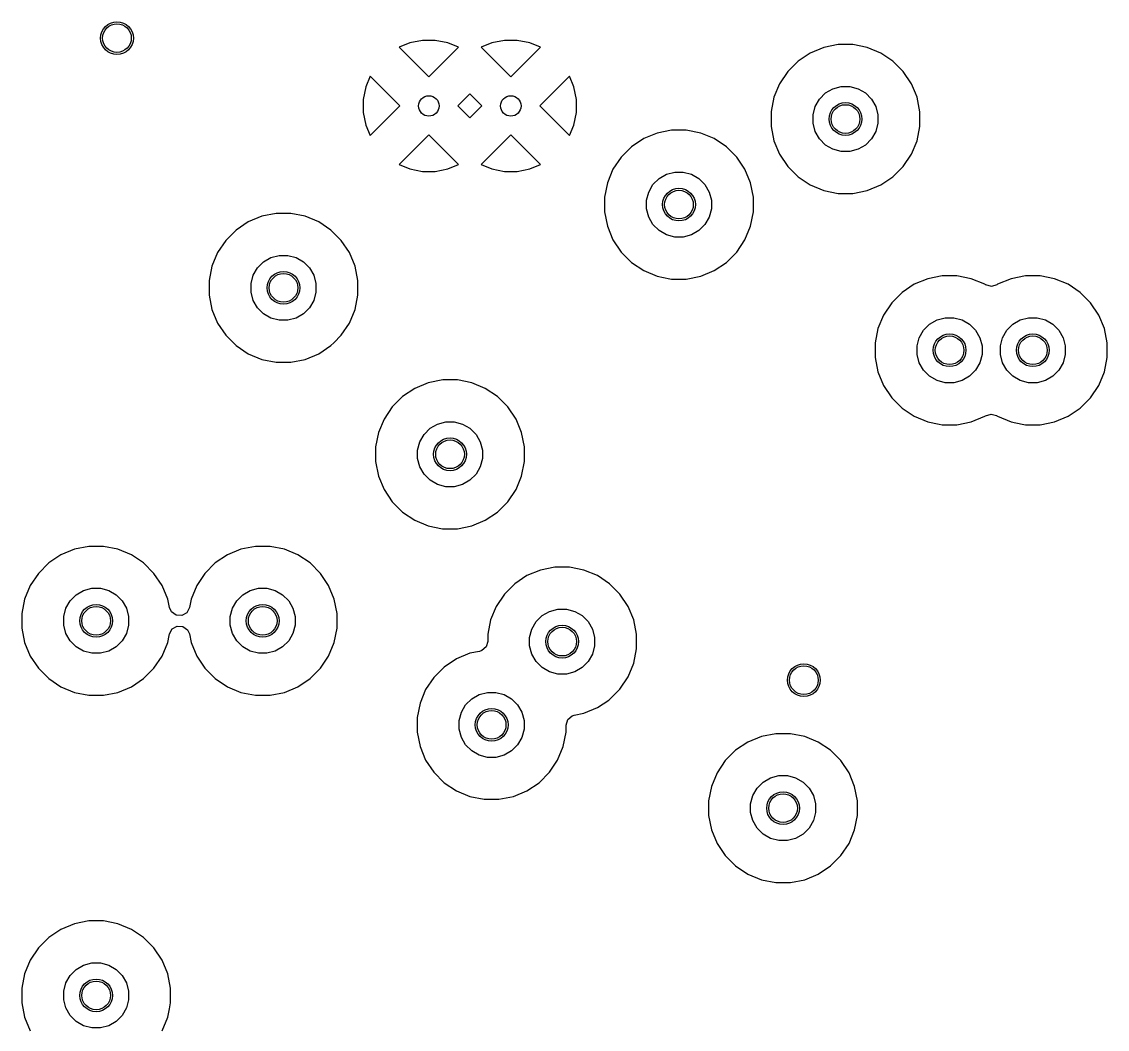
# Model space of a CAD drawing. Extents: x -2.18 to 1.8, y 0.44 to 2.81.
# Drawn here: x -0.626 to -0.104, y 1.919 to 2.403 of the extents above; entities that cross this region are included whole.
import ezdxf

# ---------------------------------------------------------------- set-up
doc = ezdxf.new("R2010")
doc.units = 0
doc.header["$MEASUREMENT"] = 0
doc.layers.add('BLACK', color=7, linetype='CONTINUOUS')

msp = doc.modelspace()

# ---------------------------------------------------------------- linework, layer by layer
at = {"layer": 'BLACK', "linetype": 'CONTINUOUS'}
for p, q in [((-0.43326, 2.3939), (-0.43934, 2.39269)), ((-0.42706, 2.3939), (-0.43326, 2.3939)), ((-0.42097, 2.39269), (-0.42706, 2.3939)), ((-0.39389, 2.3939), (-0.39997, 2.39269)), ((-0.38769, 2.3939), (-0.39389, 2.3939)), ((-0.3816, 2.39269), (-0.38769, 2.3939)), ((-0.43934, 2.39269), (-0.44442, 2.39058)), ((-0.44442, 2.39058), (-0.43016, 2.37632)), ((-0.43934, 2.39269), (-0.43934, 2.39269)), ((-0.43016, 2.37632), (-0.41589, 2.39058)), ((-0.41589, 2.39058), (-0.42097, 2.39269)), ((-0.42097, 2.39269), (-0.42097, 2.39269)), ((-0.39997, 2.39269), (-0.40505, 2.39058)), ((-0.40505, 2.39058), (-0.39079, 2.37632)), ((-0.39997, 2.39269), (-0.39997, 2.39269)), ((-0.39079, 2.37632), (-0.37652, 2.39058)), ((-0.37652, 2.39058), (-0.3816, 2.39269)), ((-0.3816, 2.39269), (-0.3816, 2.39269)), ((-0.24043, 2.39052), (-0.24694, 2.38782)), ((-0.23352, 2.39189), (-0.24043, 2.39052)), ((-0.24043, 2.39052), (-0.24043, 2.39052)), ((-0.22648, 2.39189), (-0.23352, 2.39189)), ((-0.23352, 2.39189), (-0.23352, 2.39189)), ((-0.21957, 2.39052), (-0.22648, 2.39189)), ((-0.22648, 2.39189), (-0.22648, 2.39189)), ((-0.21306, 2.38782), (-0.21957, 2.39052)), ((-0.21957, 2.39052), (-0.21957, 2.39052)), ((-0.2528, 2.3839), (-0.25778, 2.37892)), ((-0.24694, 2.38782), (-0.2528, 2.3839)), ((-0.2528, 2.3839), (-0.2528, 2.3839)), ((-0.24694, 2.38782), (-0.24694, 2.38782)), ((-0.2072, 2.3839), (-0.21306, 2.38782)), ((-0.21306, 2.38782), (-0.21306, 2.38782)), ((-0.20222, 2.37892), (-0.2072, 2.3839)), ((-0.2072, 2.3839), (-0.2072, 2.3839)), ((-0.25778, 2.37892), (-0.2617, 2.37306)), ((-0.25778, 2.37892), (-0.25778, 2.37892)), ((-0.1983, 2.37306), (-0.20222, 2.37892)), ((-0.20222, 2.37892), (-0.20222, 2.37892)), ((-0.45834, 2.37667), (-0.46044, 2.37159)), ((-0.44506, 2.36338), (-0.45834, 2.37667)), ((-0.43016, 2.37632), (-0.43016, 2.37632)), ((-0.39079, 2.37632), (-0.39079, 2.37632)), ((-0.3626, 2.37667), (-0.37687, 2.3624)), ((-0.3605, 2.37159), (-0.3626, 2.37667)), ((-0.2617, 2.37306), (-0.26439, 2.36656)), ((-0.2617, 2.37306), (-0.2617, 2.37306)), ((-0.19642, 2.36852), (-0.1983, 2.37306)), ((-0.1983, 2.37306), (-0.1983, 2.37306)), ((-0.1983, 2.37306), (-0.1983, 2.37306)), ((-0.46044, 2.37159), (-0.46165, 2.3655)), ((-0.46044, 2.37159), (-0.46044, 2.37159)), ((-0.41047, 2.36817), (-0.41624, 2.3624)), ((-0.40569, 2.36338), (-0.41047, 2.36817)), ((-0.35929, 2.3655), (-0.3605, 2.37159)), ((-0.3605, 2.37159), (-0.3605, 2.37159)), ((-0.24249, 2.36571), (-0.23959, 2.36862)), ((-0.23959, 2.36862), (-0.23603, 2.37067)), ((-0.23603, 2.37067), (-0.23206, 2.37174)), ((-0.23206, 2.37174), (-0.22794, 2.37174)), ((-0.22794, 2.37174), (-0.22397, 2.37067)), ((-0.22397, 2.37067), (-0.22041, 2.36862)), ((-0.22041, 2.36862), (-0.21751, 2.36571)), ((-0.19561, 2.36656), (-0.19642, 2.36852)), ((-0.46165, 2.3655), (-0.46165, 2.3593)), ((-0.44408, 2.3624), (-0.44506, 2.36338)), ((-0.40471, 2.3624), (-0.40569, 2.36338)), ((-0.35929, 2.3655), (-0.35929, 2.3655)), ((-0.35929, 2.35965), (-0.35929, 2.3655)), ((-0.26439, 2.36655), (-0.26577, 2.35965)), ((-0.26439, 2.36656), (-0.26439, 2.36655)), ((-0.24455, 2.36215), (-0.24249, 2.36571)), ((-0.21751, 2.36571), (-0.21545, 2.36215)), ((-0.19423, 2.35964), (-0.19561, 2.36656)), ((-0.46165, 2.3593), (-0.46044, 2.35321)), ((-0.45834, 2.34814), (-0.44408, 2.3624)), ((-0.44408, 2.3624), (-0.44408, 2.3624)), ((-0.41624, 2.3624), (-0.41047, 2.35664)), ((-0.41047, 2.35664), (-0.40471, 2.3624)), ((-0.40471, 2.3624), (-0.40471, 2.3624)), ((-0.37687, 2.3624), (-0.37687, 2.3624)), ((-0.37687, 2.3624), (-0.3626, 2.34814)), ((-0.3605, 2.35321), (-0.35929, 2.3593)), ((-0.35929, 2.3593), (-0.35929, 2.35965)), ((-0.35929, 2.3593), (-0.35929, 2.3593)), ((-0.26577, 2.35965), (-0.26577, 2.3526)), ((-0.24561, 2.35818), (-0.24455, 2.36215)), ((-0.24561, 2.35407), (-0.24561, 2.35818)), ((-0.21545, 2.36215), (-0.21439, 2.35818)), ((-0.21439, 2.35818), (-0.21439, 2.35407)), ((-0.19423, 2.3526), (-0.19423, 2.35964)), ((-0.46044, 2.35321), (-0.46044, 2.35321)), ((-0.46044, 2.35321), (-0.45834, 2.34814)), ((-0.3626, 2.34814), (-0.3605, 2.35321)), ((-0.3605, 2.35321), (-0.3605, 2.35321)), ((-0.26577, 2.3526), (-0.26439, 2.34569)), ((-0.24455, 2.3501), (-0.24561, 2.35407)), ((-0.21439, 2.35407), (-0.21545, 2.3501)), ((-0.19561, 2.34569), (-0.19423, 2.3526)), ((-0.43016, 2.34848), (-0.44442, 2.33422)), ((-0.41589, 2.33422), (-0.43016, 2.34848)), ((-0.43016, 2.34848), (-0.43016, 2.34848)), ((-0.39079, 2.34848), (-0.40505, 2.33422)), ((-0.37652, 2.33422), (-0.39079, 2.34848)), ((-0.39079, 2.34848), (-0.39079, 2.34848)), ((-0.32043, 2.34939), (-0.32694, 2.3467)), ((-0.31352, 2.35077), (-0.32043, 2.34939)), ((-0.32043, 2.34939), (-0.32043, 2.34939)), ((-0.30648, 2.35077), (-0.31352, 2.35077)), ((-0.31352, 2.35077), (-0.31352, 2.35077)), ((-0.29957, 2.34939), (-0.30648, 2.35077)), ((-0.30648, 2.35077), (-0.30648, 2.35077)), ((-0.29306, 2.3467), (-0.29957, 2.34939)), ((-0.29957, 2.34939), (-0.29957, 2.34939)), ((-0.24249, 2.34654), (-0.24455, 2.3501)), ((-0.21545, 2.3501), (-0.21751, 2.34654)), ((-0.3328, 2.34278), (-0.33778, 2.3378)), ((-0.32694, 2.3467), (-0.3328, 2.34278)), ((-0.3328, 2.34278), (-0.3328, 2.34278)), ((-0.32694, 2.3467), (-0.32694, 2.3467)), ((-0.2872, 2.34278), (-0.29306, 2.3467)), ((-0.29306, 2.3467), (-0.29306, 2.3467)), ((-0.28222, 2.3378), (-0.2872, 2.34278)), ((-0.2872, 2.34278), (-0.2872, 2.34278)), ((-0.26439, 2.34569), (-0.26439, 2.34569)), ((-0.26439, 2.34569), (-0.2617, 2.33918)), ((-0.23959, 2.34363), (-0.24249, 2.34654)), ((-0.23603, 2.34157), (-0.23959, 2.34363)), ((-0.22041, 2.34363), (-0.22397, 2.34157)), ((-0.21751, 2.34654), (-0.22041, 2.34363)), ((-0.1983, 2.33918), (-0.19561, 2.34569)), ((-0.33778, 2.3378), (-0.3417, 2.33194)), ((-0.33778, 2.3378), (-0.33778, 2.3378)), ((-0.2783, 2.33194), (-0.28222, 2.3378)), ((-0.28222, 2.3378), (-0.28222, 2.3378)), ((-0.2617, 2.33918), (-0.2617, 2.33918)), ((-0.2617, 2.33918), (-0.25778, 2.33332)), ((-0.23206, 2.34051), (-0.23603, 2.34157)), ((-0.22794, 2.34051), (-0.23206, 2.34051)), ((-0.22397, 2.34157), (-0.22794, 2.34051)), ((-0.20222, 2.33332), (-0.1983, 2.33918)), ((-0.44442, 2.33422), (-0.43934, 2.33212)), ((-0.43934, 2.33212), (-0.43934, 2.33212)), ((-0.43934, 2.33212), (-0.43326, 2.33091)), ((-0.42706, 2.33091), (-0.42097, 2.33212)), ((-0.42097, 2.33212), (-0.41589, 2.33422)), ((-0.42097, 2.33212), (-0.42097, 2.33212)), ((-0.40505, 2.33422), (-0.39997, 2.33212)), ((-0.39997, 2.33212), (-0.39997, 2.33212)), ((-0.39997, 2.33212), (-0.39389, 2.33091)), ((-0.38769, 2.33091), (-0.3816, 2.33212)), ((-0.3816, 2.33212), (-0.37652, 2.33422)), ((-0.3816, 2.33212), (-0.3816, 2.33212)), ((-0.3417, 2.33194), (-0.34439, 2.32543)), ((-0.3417, 2.33194), (-0.3417, 2.33194)), ((-0.27561, 2.32543), (-0.2783, 2.33194)), ((-0.2783, 2.33194), (-0.2783, 2.33194)), ((-0.2783, 2.33194), (-0.2783, 2.33194)), ((-0.25778, 2.33332), (-0.25778, 2.33332)), ((-0.25778, 2.33332), (-0.2528, 2.32834)), ((-0.2072, 2.32834), (-0.20222, 2.33332)), ((-0.43326, 2.33091), (-0.43326, 2.33091)), ((-0.43326, 2.33091), (-0.42706, 2.33091)), ((-0.42706, 2.33091), (-0.42706, 2.33091)), ((-0.39389, 2.33091), (-0.39389, 2.33091)), ((-0.39389, 2.33091), (-0.38769, 2.33091)), ((-0.38769, 2.33091), (-0.38769, 2.33091)), ((-0.32249, 2.32459), (-0.31959, 2.32749)), ((-0.31959, 2.32749), (-0.31603, 2.32955)), ((-0.31603, 2.32955), (-0.31206, 2.33061)), ((-0.31206, 2.33061), (-0.30794, 2.33061)), ((-0.30794, 2.33061), (-0.30397, 2.32955)), ((-0.30397, 2.32955), (-0.30041, 2.32749)), ((-0.30041, 2.32749), (-0.29751, 2.32459)), ((-0.2528, 2.32834), (-0.2528, 2.32834)), ((-0.2528, 2.32834), (-0.24694, 2.32443)), ((-0.21306, 2.32443), (-0.2072, 2.32834)), ((-0.34439, 2.32543), (-0.34577, 2.31852)), ((-0.34439, 2.32543), (-0.34439, 2.32543)), ((-0.32561, 2.31706), (-0.32455, 2.32103)), ((-0.32455, 2.32103), (-0.32249, 2.32459)), ((-0.29751, 2.32459), (-0.29545, 2.32103)), ((-0.29545, 2.32103), (-0.29439, 2.31706)), ((-0.27423, 2.31852), (-0.27561, 2.32543)), ((-0.24694, 2.32443), (-0.24694, 2.32443)), ((-0.24694, 2.32443), (-0.24694, 2.32443)), ((-0.24694, 2.32443), (-0.24043, 2.32173)), ((-0.24043, 2.32173), (-0.23352, 2.32035)), ((-0.22648, 2.32035), (-0.21957, 2.32173)), ((-0.21957, 2.32173), (-0.21306, 2.32443)), ((-0.34577, 2.31852), (-0.34577, 2.31148)), ((-0.32561, 2.31294), (-0.32561, 2.31706)), ((-0.29439, 2.31706), (-0.29439, 2.31294)), ((-0.27423, 2.31148), (-0.27423, 2.31852)), ((-0.27423, 2.31852), (-0.27423, 2.31852)), ((-0.23352, 2.32035), (-0.23352, 2.32035)), ((-0.23352, 2.32035), (-0.23352, 2.32035)), ((-0.23352, 2.32035), (-0.22648, 2.32035)), ((-0.22648, 2.32035), (-0.22648, 2.32035)), ((-0.50352, 2.31077), (-0.51043, 2.30939)), ((-0.49648, 2.31077), (-0.50352, 2.31077)), ((-0.50352, 2.31077), (-0.50352, 2.31077)), ((-0.48957, 2.30939), (-0.49648, 2.31077)), ((-0.49648, 2.31077), (-0.49648, 2.31077)), ((-0.34577, 2.31148), (-0.34439, 2.30457)), ((-0.32455, 2.30897), (-0.32561, 2.31294)), ((-0.29439, 2.31294), (-0.29545, 2.30897)), ((-0.27561, 2.30457), (-0.27423, 2.31148)), ((-0.51694, 2.3067), (-0.5228, 2.30278)), ((-0.51043, 2.30939), (-0.51694, 2.3067)), ((-0.51694, 2.3067), (-0.51694, 2.3067)), ((-0.51043, 2.30939), (-0.51043, 2.30939)), ((-0.48306, 2.3067), (-0.48957, 2.30939)), ((-0.48957, 2.30939), (-0.48957, 2.30939)), ((-0.4772, 2.30278), (-0.48306, 2.3067)), ((-0.48306, 2.3067), (-0.48306, 2.3067)), ((-0.32249, 2.30541), (-0.32455, 2.30897)), ((-0.31959, 2.30251), (-0.32249, 2.30541)), ((-0.29751, 2.30541), (-0.30041, 2.30251)), ((-0.29545, 2.30897), (-0.29751, 2.30541)), ((-0.5228, 2.30278), (-0.52778, 2.2978)), ((-0.5228, 2.30278), (-0.5228, 2.30278)), ((-0.47222, 2.2978), (-0.4772, 2.30278)), ((-0.4772, 2.30278), (-0.4772, 2.30278)), ((-0.34439, 2.30457), (-0.34439, 2.30457)), ((-0.34439, 2.30457), (-0.3417, 2.29806)), ((-0.31603, 2.30045), (-0.31959, 2.30251)), ((-0.31206, 2.29939), (-0.31603, 2.30045)), ((-0.30397, 2.30045), (-0.30794, 2.29939)), ((-0.30041, 2.30251), (-0.30397, 2.30045)), ((-0.2783, 2.29806), (-0.27561, 2.30457)), ((-0.52778, 2.2978), (-0.5317, 2.29194)), ((-0.52778, 2.2978), (-0.52778, 2.2978)), ((-0.4683, 2.29194), (-0.47222, 2.2978)), ((-0.47222, 2.2978), (-0.47222, 2.2978)), ((-0.3417, 2.29806), (-0.3417, 2.29806)), ((-0.3417, 2.29806), (-0.33778, 2.2922)), ((-0.30794, 2.29939), (-0.31206, 2.29939)), ((-0.28222, 2.2922), (-0.2783, 2.29806)), ((-0.5317, 2.29194), (-0.53439, 2.28543)), ((-0.5317, 2.29194), (-0.5317, 2.29194)), ((-0.50959, 2.28749), (-0.50603, 2.28955)), ((-0.50603, 2.28955), (-0.50206, 2.29061)), ((-0.50206, 2.29061), (-0.49794, 2.29061)), ((-0.49794, 2.29061), (-0.49397, 2.28955)), ((-0.49397, 2.28955), (-0.49041, 2.28749)), ((-0.46561, 2.28543), (-0.4683, 2.29194)), ((-0.4683, 2.29194), (-0.4683, 2.29194)), ((-0.4683, 2.29194), (-0.4683, 2.29194)), ((-0.33778, 2.2922), (-0.33778, 2.2922)), ((-0.33778, 2.2922), (-0.3328, 2.28722)), ((-0.2872, 2.28722), (-0.28222, 2.2922)), ((-0.53439, 2.28543), (-0.53577, 2.27852)), ((-0.53439, 2.28543), (-0.53439, 2.28543)), ((-0.51455, 2.28103), (-0.51249, 2.28459)), ((-0.51249, 2.28459), (-0.50959, 2.28749)), ((-0.49041, 2.28749), (-0.48751, 2.28459)), ((-0.48751, 2.28459), (-0.48545, 2.28103)), ((-0.46423, 2.27852), (-0.46561, 2.28543)), ((-0.3328, 2.28722), (-0.3328, 2.28722)), ((-0.3328, 2.28722), (-0.32694, 2.2833)), ((-0.29306, 2.2833), (-0.2872, 2.28722)), ((-0.51561, 2.27706), (-0.51455, 2.28103)), ((-0.48545, 2.28103), (-0.48439, 2.27706)), ((-0.32694, 2.2833), (-0.32694, 2.2833)), ((-0.32694, 2.2833), (-0.32694, 2.2833)), ((-0.32694, 2.2833), (-0.32043, 2.28061)), ((-0.32043, 2.28061), (-0.31433, 2.27939)), ((-0.31433, 2.27939), (-0.31352, 2.27923)), ((-0.31352, 2.27923), (-0.31352, 2.27923)), ((-0.31352, 2.27923), (-0.31352, 2.27923)), ((-0.31352, 2.27923), (-0.30648, 2.27923)), ((-0.30648, 2.27923), (-0.29957, 2.28061)), ((-0.30648, 2.27923), (-0.30648, 2.27923)), ((-0.29957, 2.28061), (-0.29306, 2.2833)), ((-0.19043, 2.27939), (-0.19694, 2.2767)), ((-0.18352, 2.28077), (-0.19043, 2.27939)), ((-0.19043, 2.27939), (-0.19043, 2.27939)), ((-0.17648, 2.28077), (-0.18352, 2.28077)), ((-0.18352, 2.28077), (-0.18352, 2.28077)), ((-0.16957, 2.27939), (-0.17648, 2.28077)), ((-0.17648, 2.28077), (-0.17648, 2.28077)), ((-0.16306, 2.2767), (-0.16957, 2.27939)), ((-0.16957, 2.27939), (-0.16957, 2.27939)), ((-0.15043, 2.27939), (-0.15694, 2.2767)), ((-0.14352, 2.28077), (-0.15043, 2.27939)), ((-0.15043, 2.27939), (-0.15043, 2.27939)), ((-0.13648, 2.28077), (-0.14352, 2.28077)), ((-0.14352, 2.28077), (-0.14352, 2.28077)), ((-0.12957, 2.27939), (-0.13648, 2.28077)), ((-0.13648, 2.28077), (-0.13648, 2.28077)), ((-0.12306, 2.2767), (-0.12957, 2.27939)), ((-0.12957, 2.27939), (-0.12957, 2.27939)), ((-0.53577, 2.27852), (-0.53577, 2.27148)), ((-0.51561, 2.27294), (-0.51561, 2.27706)), ((-0.48439, 2.27706), (-0.48439, 2.27294)), ((-0.46423, 2.27148), (-0.46423, 2.27852)), ((-0.19694, 2.2767), (-0.2028, 2.27278)), ((-0.19694, 2.2767), (-0.19694, 2.2767)), ((-0.16271, 2.27647), (-0.16306, 2.2767)), ((-0.16257, 2.27637), (-0.16271, 2.27647)), ((-0.15991, 2.27564), (-0.16257, 2.27637)), ((-0.15729, 2.27647), (-0.15991, 2.27564)), ((-0.15694, 2.2767), (-0.15729, 2.27647)), ((-0.1172, 2.27278), (-0.12306, 2.2767)), ((-0.12306, 2.2767), (-0.12306, 2.2767)), ((-0.53577, 2.27148), (-0.53439, 2.26457)), ((-0.51455, 2.26897), (-0.51561, 2.27294)), ((-0.51249, 2.26541), (-0.51455, 2.26897)), ((-0.48545, 2.26897), (-0.48751, 2.26541)), ((-0.48439, 2.27294), (-0.48545, 2.26897)), ((-0.46561, 2.26457), (-0.46423, 2.27148)), ((-0.2028, 2.27278), (-0.20778, 2.2678)), ((-0.2028, 2.27278), (-0.2028, 2.27278)), ((-0.11222, 2.2678), (-0.1172, 2.27278)), ((-0.1172, 2.27278), (-0.1172, 2.27278)), ((-0.53439, 2.26457), (-0.53439, 2.26457)), ((-0.53439, 2.26457), (-0.5317, 2.25806)), ((-0.50959, 2.26251), (-0.51249, 2.26541)), ((-0.48751, 2.26541), (-0.49041, 2.26251)), ((-0.4683, 2.25806), (-0.46561, 2.26457)), ((-0.20778, 2.2678), (-0.2117, 2.26194)), ((-0.20778, 2.2678), (-0.20778, 2.2678)), ((-0.1083, 2.26194), (-0.11222, 2.2678)), ((-0.11222, 2.2678), (-0.11222, 2.2678)), ((-0.50603, 2.26045), (-0.50959, 2.26251)), ((-0.50206, 2.25939), (-0.50603, 2.26045)), ((-0.49794, 2.25939), (-0.50206, 2.25939)), ((-0.49397, 2.26045), (-0.49794, 2.25939)), ((-0.49041, 2.26251), (-0.49397, 2.26045)), ((-0.2117, 2.26194), (-0.21439, 2.25543)), ((-0.2117, 2.26194), (-0.2117, 2.26194)), ((-0.18959, 2.25749), (-0.18603, 2.25955)), ((-0.18603, 2.25955), (-0.18206, 2.26061)), ((-0.18206, 2.26061), (-0.17794, 2.26061)), ((-0.17794, 2.26061), (-0.17397, 2.25955)), ((-0.17397, 2.25955), (-0.17041, 2.25749)), ((-0.14959, 2.25749), (-0.14603, 2.25955)), ((-0.14603, 2.25955), (-0.14206, 2.26061)), ((-0.14206, 2.26061), (-0.13794, 2.26061)), ((-0.13794, 2.26061), (-0.13397, 2.25955)), ((-0.13397, 2.25955), (-0.13041, 2.25749)), ((-0.10561, 2.25543), (-0.1083, 2.26194)), ((-0.1083, 2.26194), (-0.1083, 2.26194)), ((-0.1083, 2.26194), (-0.1083, 2.26194)), ((-0.5317, 2.25806), (-0.5317, 2.25806)), ((-0.5317, 2.25806), (-0.52778, 2.2522)), ((-0.47222, 2.2522), (-0.4683, 2.25806)), ((-0.21439, 2.25543), (-0.21577, 2.24852)), ((-0.21439, 2.25543), (-0.21439, 2.25543)), ((-0.19455, 2.25103), (-0.19249, 2.25459)), ((-0.19249, 2.25459), (-0.18959, 2.25749)), ((-0.17041, 2.25749), (-0.16751, 2.25459)), ((-0.16751, 2.25459), (-0.16545, 2.25103)), ((-0.15455, 2.25103), (-0.15249, 2.25459)), ((-0.15249, 2.25459), (-0.14959, 2.25749)), ((-0.13041, 2.25749), (-0.12751, 2.25459)), ((-0.12751, 2.25459), (-0.12545, 2.25103)), ((-0.10423, 2.24852), (-0.10561, 2.25543)), ((-0.52778, 2.2522), (-0.52778, 2.2522)), ((-0.52778, 2.2522), (-0.5228, 2.24722)), ((-0.4772, 2.24722), (-0.47589, 2.24852)), ((-0.47589, 2.24852), (-0.47222, 2.2522)), ((-0.21577, 2.24852), (-0.21577, 2.24148)), ((-0.19561, 2.24706), (-0.19455, 2.25103)), ((-0.16545, 2.25103), (-0.16439, 2.24706)), ((-0.15561, 2.24706), (-0.15455, 2.25103)), ((-0.12545, 2.25103), (-0.12439, 2.24706)), ((-0.10423, 2.24148), (-0.10423, 2.24852)), ((-0.5228, 2.24722), (-0.5228, 2.24722)), ((-0.5228, 2.24722), (-0.51694, 2.2433)), ((-0.51694, 2.2433), (-0.51694, 2.2433)), ((-0.51694, 2.2433), (-0.51694, 2.2433)), ((-0.51694, 2.2433), (-0.51043, 2.24061)), ((-0.48957, 2.24061), (-0.48306, 2.2433)), ((-0.48306, 2.2433), (-0.4772, 2.24722)), ((-0.19561, 2.24294), (-0.19561, 2.24706)), ((-0.19455, 2.23897), (-0.19561, 2.24294)), ((-0.16439, 2.24294), (-0.16545, 2.23897)), ((-0.16439, 2.24706), (-0.16439, 2.24294)), ((-0.15561, 2.24294), (-0.15561, 2.24706)), ((-0.15455, 2.23897), (-0.15561, 2.24294)), ((-0.12439, 2.24294), (-0.12545, 2.23897)), ((-0.12439, 2.24706), (-0.12439, 2.24294)), ((-0.51043, 2.24061), (-0.50352, 2.23923)), ((-0.50352, 2.23923), (-0.50352, 2.23923)), ((-0.50352, 2.23923), (-0.50352, 2.23923)), ((-0.50352, 2.23923), (-0.49648, 2.23923)), ((-0.49648, 2.23923), (-0.48957, 2.24061)), ((-0.49648, 2.23923), (-0.49648, 2.23923)), ((-0.21577, 2.24148), (-0.21439, 2.23457)), ((-0.19249, 2.23541), (-0.19455, 2.23897)), ((-0.16545, 2.23897), (-0.16751, 2.23541)), ((-0.15249, 2.23541), (-0.15455, 2.23897)), ((-0.12545, 2.23897), (-0.12751, 2.23541)), ((-0.10561, 2.23457), (-0.10423, 2.24148)), ((-0.21439, 2.23457), (-0.21439, 2.23457)), ((-0.21439, 2.23457), (-0.2117, 2.22806)), ((-0.18959, 2.23251), (-0.19249, 2.23541)), ((-0.18603, 2.23045), (-0.18959, 2.23251)), ((-0.17041, 2.23251), (-0.17397, 2.23045)), ((-0.16751, 2.23541), (-0.17041, 2.23251)), ((-0.14959, 2.23251), (-0.15249, 2.23541)), ((-0.14603, 2.23045), (-0.14959, 2.23251)), ((-0.13041, 2.23251), (-0.13397, 2.23045)), ((-0.12751, 2.23541), (-0.13041, 2.23251)), ((-0.1083, 2.22806), (-0.10561, 2.23457)), ((-0.43043, 2.22939), (-0.43694, 2.2267)), ((-0.42352, 2.23077), (-0.43043, 2.22939)), ((-0.43043, 2.22939), (-0.43043, 2.22939)), ((-0.41648, 2.23077), (-0.42352, 2.23077)), ((-0.42352, 2.23077), (-0.42352, 2.23077)), ((-0.40957, 2.22939), (-0.41648, 2.23077)), ((-0.41648, 2.23077), (-0.41648, 2.23077)), ((-0.40306, 2.2267), (-0.40957, 2.22939)), ((-0.40957, 2.22939), (-0.40957, 2.22939)), ((-0.2117, 2.22806), (-0.2117, 2.22806)), ((-0.2117, 2.22806), (-0.20778, 2.2222)), ((-0.18206, 2.22939), (-0.18603, 2.23045)), ((-0.17794, 2.22939), (-0.18206, 2.22939)), ((-0.17397, 2.23045), (-0.17794, 2.22939)), ((-0.14206, 2.22939), (-0.14603, 2.23045)), ((-0.13794, 2.22939), (-0.14206, 2.22939)), ((-0.13397, 2.23045), (-0.13794, 2.22939)), ((-0.11222, 2.2222), (-0.1083, 2.22806)), ((-0.4428, 2.22278), (-0.44778, 2.2178)), ((-0.43694, 2.2267), (-0.4428, 2.22278)), ((-0.4428, 2.22278), (-0.4428, 2.22278)), ((-0.43694, 2.2267), (-0.43694, 2.2267)), ((-0.3972, 2.22278), (-0.40306, 2.2267)), ((-0.40306, 2.2267), (-0.40306, 2.2267)), ((-0.39222, 2.2178), (-0.3972, 2.22278)), ((-0.3972, 2.22278), (-0.3972, 2.22278)), ((-0.20778, 2.2222), (-0.20778, 2.2222)), ((-0.20778, 2.2222), (-0.2028, 2.21722)), ((-0.1172, 2.21722), (-0.11222, 2.2222)), ((-0.44778, 2.2178), (-0.4517, 2.21194)), ((-0.44778, 2.2178), (-0.44778, 2.2178)), ((-0.3883, 2.21194), (-0.39222, 2.2178)), ((-0.39222, 2.2178), (-0.39222, 2.2178)), ((-0.2028, 2.21722), (-0.2028, 2.21722)), ((-0.2028, 2.21722), (-0.19694, 2.2133)), ((-0.12306, 2.2133), (-0.1172, 2.21722)), ((-0.4517, 2.21194), (-0.45439, 2.20543)), ((-0.4517, 2.21194), (-0.4517, 2.21194)), ((-0.38561, 2.20543), (-0.3883, 2.21194)), ((-0.3883, 2.21194), (-0.3883, 2.21194)), ((-0.3883, 2.21194), (-0.3883, 2.21194)), ((-0.19694, 2.2133), (-0.19694, 2.2133)), ((-0.19694, 2.2133), (-0.19694, 2.2133)), ((-0.19694, 2.2133), (-0.19043, 2.21061)), ((-0.16957, 2.21061), (-0.16306, 2.2133)), ((-0.16306, 2.2133), (-0.16271, 2.21353)), ((-0.16271, 2.21353), (-0.16009, 2.21436)), ((-0.16009, 2.21436), (-0.15743, 2.21363)), ((-0.15743, 2.21363), (-0.15729, 2.21354)), ((-0.15729, 2.21354), (-0.15694, 2.2133)), ((-0.15694, 2.2133), (-0.15043, 2.21061)), ((-0.12957, 2.21061), (-0.12306, 2.2133)), ((-0.43249, 2.20459), (-0.42959, 2.20749)), ((-0.42959, 2.20749), (-0.42603, 2.20955)), ((-0.42603, 2.20955), (-0.42206, 2.21061)), ((-0.42206, 2.21061), (-0.41794, 2.21061)), ((-0.41794, 2.21061), (-0.41397, 2.20955)), ((-0.41397, 2.20955), (-0.41041, 2.20749)), ((-0.41041, 2.20749), (-0.40751, 2.20459)), ((-0.19043, 2.21061), (-0.18506, 2.20954)), ((-0.18506, 2.20954), (-0.18352, 2.20923)), ((-0.18352, 2.20923), (-0.18352, 2.20923)), ((-0.18352, 2.20923), (-0.18352, 2.20923)), ((-0.18352, 2.20923), (-0.17648, 2.20923)), ((-0.17648, 2.20923), (-0.16957, 2.21061)), ((-0.17648, 2.20923), (-0.17648, 2.20923)), ((-0.15043, 2.21061), (-0.14506, 2.20954)), ((-0.14506, 2.20954), (-0.14352, 2.20923)), ((-0.14352, 2.20923), (-0.14352, 2.20923)), ((-0.14352, 2.20923), (-0.14352, 2.20923)), ((-0.14352, 2.20923), (-0.13648, 2.20923)), ((-0.13648, 2.20923), (-0.12957, 2.21061)), ((-0.13648, 2.20923), (-0.13648, 2.20923)), ((-0.45439, 2.20543), (-0.45577, 2.19852)), ((-0.45439, 2.20543), (-0.45439, 2.20543)), ((-0.43561, 2.19706), (-0.43455, 2.20103)), ((-0.43455, 2.20103), (-0.43249, 2.20459)), ((-0.40751, 2.20459), (-0.40545, 2.20103)), ((-0.40545, 2.20103), (-0.40439, 2.19706)), ((-0.38423, 2.19852), (-0.38561, 2.20543)), ((-0.45577, 2.19852), (-0.45577, 2.19148)), ((-0.43561, 2.19294), (-0.43561, 2.19706)), ((-0.40439, 2.19706), (-0.40439, 2.19294)), ((-0.38423, 2.19148), (-0.38423, 2.19852)), ((-0.38423, 2.19852), (-0.38423, 2.19852)), ((-0.45577, 2.19148), (-0.45439, 2.18457)), ((-0.43455, 2.18897), (-0.43561, 2.19294)), ((-0.40439, 2.19294), (-0.40545, 2.18897)), ((-0.38561, 2.18457), (-0.38423, 2.19148)), ((-0.43249, 2.18541), (-0.43455, 2.18897)), ((-0.42959, 2.18251), (-0.43249, 2.18541)), ((-0.40751, 2.18541), (-0.41041, 2.18251)), ((-0.40545, 2.18897), (-0.40751, 2.18541)), ((-0.45439, 2.18457), (-0.45439, 2.18457)), ((-0.45439, 2.18457), (-0.4517, 2.17806)), ((-0.42603, 2.18045), (-0.42959, 2.18251)), ((-0.42206, 2.17939), (-0.42603, 2.18045)), ((-0.41397, 2.18045), (-0.41794, 2.17939)), ((-0.41041, 2.18251), (-0.41397, 2.18045)), ((-0.3883, 2.17806), (-0.38561, 2.18457)), ((-0.4517, 2.17806), (-0.4517, 2.17806)), ((-0.4517, 2.17806), (-0.44778, 2.1722)), ((-0.41794, 2.17939), (-0.42206, 2.17939)), ((-0.39222, 2.1722), (-0.3883, 2.17806)), ((-0.44778, 2.1722), (-0.44778, 2.1722)), ((-0.44778, 2.1722), (-0.4428, 2.16722)), ((-0.3972, 2.16722), (-0.39222, 2.1722)), ((-0.4428, 2.16722), (-0.4428, 2.16722)), ((-0.4428, 2.16722), (-0.43694, 2.1633)), ((-0.40306, 2.1633), (-0.3972, 2.16722)), ((-0.43694, 2.1633), (-0.43694, 2.1633)), ((-0.43694, 2.1633), (-0.43694, 2.1633)), ((-0.43694, 2.1633), (-0.43043, 2.16061)), ((-0.43043, 2.16061), (-0.42363, 2.15925)), ((-0.42363, 2.15925), (-0.42352, 2.15923)), ((-0.42352, 2.15923), (-0.42352, 2.15923)), ((-0.42352, 2.15923), (-0.42352, 2.15923)), ((-0.42352, 2.15923), (-0.41648, 2.15923)), ((-0.41648, 2.15923), (-0.40957, 2.16061)), ((-0.41648, 2.15923), (-0.41648, 2.15923)), ((-0.40957, 2.16061), (-0.40306, 2.1633)), ((-0.60043, 2.14939), (-0.60694, 2.1467)), ((-0.59352, 2.15077), (-0.60043, 2.14939)), ((-0.60043, 2.14939), (-0.60043, 2.14939)), ((-0.58648, 2.15077), (-0.59352, 2.15077)), ((-0.59352, 2.15077), (-0.59352, 2.15077)), ((-0.57957, 2.14939), (-0.58648, 2.15077)), ((-0.58648, 2.15077), (-0.58648, 2.15077)), ((-0.57306, 2.1467), (-0.57957, 2.14939)), ((-0.57957, 2.14939), (-0.57957, 2.14939)), ((-0.52043, 2.14939), (-0.52694, 2.1467)), ((-0.51352, 2.15077), (-0.52043, 2.14939)), ((-0.52043, 2.14939), (-0.52043, 2.14939)), ((-0.50648, 2.15077), (-0.51352, 2.15077)), ((-0.51352, 2.15077), (-0.51352, 2.15077)), ((-0.49957, 2.14939), (-0.50648, 2.15077)), ((-0.50648, 2.15077), (-0.50648, 2.15077)), ((-0.49306, 2.1467), (-0.49957, 2.14939)), ((-0.49957, 2.14939), (-0.49957, 2.14939)), ((-0.60694, 2.1467), (-0.6128, 2.14278)), ((-0.60694, 2.1467), (-0.60694, 2.1467)), ((-0.5672, 2.14278), (-0.57306, 2.1467)), ((-0.57306, 2.1467), (-0.57306, 2.1467)), ((-0.52694, 2.1467), (-0.5328, 2.14278)), ((-0.52694, 2.1467), (-0.52694, 2.1467)), ((-0.4872, 2.14278), (-0.49306, 2.1467)), ((-0.49306, 2.1467), (-0.49306, 2.1467)), ((-0.6128, 2.14278), (-0.61778, 2.1378)), ((-0.6128, 2.14278), (-0.6128, 2.14278)), ((-0.56222, 2.1378), (-0.5672, 2.14278)), ((-0.5672, 2.14278), (-0.5672, 2.14278)), ((-0.5328, 2.14278), (-0.53778, 2.1378)), ((-0.5328, 2.14278), (-0.5328, 2.14278)), ((-0.48222, 2.1378), (-0.4872, 2.14278)), ((-0.4872, 2.14278), (-0.4872, 2.14278)), ((-0.37656, 2.13939), (-0.38306, 2.1367)), ((-0.37655, 2.13939), (-0.37656, 2.13939)), ((-0.36965, 2.14077), (-0.37655, 2.13939)), ((-0.36964, 2.14077), (-0.36965, 2.14077)), ((-0.3626, 2.14077), (-0.36964, 2.14077)), ((-0.35569, 2.13939), (-0.3626, 2.14077)), ((-0.3626, 2.14077), (-0.3626, 2.14077)), ((-0.34918, 2.1367), (-0.35569, 2.13939)), ((-0.35569, 2.13939), (-0.35569, 2.13939)), ((-0.61778, 2.1378), (-0.6217, 2.13194)), ((-0.61778, 2.1378), (-0.61778, 2.1378)), ((-0.5583, 2.13194), (-0.56222, 2.1378)), ((-0.56222, 2.1378), (-0.56222, 2.1378)), ((-0.53778, 2.1378), (-0.5417, 2.13194)), ((-0.53778, 2.1378), (-0.53778, 2.1378)), ((-0.4783, 2.13194), (-0.48222, 2.1378)), ((-0.48222, 2.1378), (-0.48222, 2.1378)), ((-0.38306, 2.1367), (-0.38892, 2.13278)), ((-0.38306, 2.1367), (-0.38306, 2.1367)), ((-0.34332, 2.13278), (-0.34918, 2.1367)), ((-0.34918, 2.1367), (-0.34918, 2.1367)), ((-0.6217, 2.13194), (-0.62439, 2.12543)), ((-0.6217, 2.13194), (-0.6217, 2.13194)), ((-0.59959, 2.12749), (-0.59603, 2.12955)), ((-0.59603, 2.12955), (-0.59206, 2.13061)), ((-0.59206, 2.13061), (-0.58794, 2.13061)), ((-0.58794, 2.13061), (-0.58397, 2.12955)), ((-0.58397, 2.12955), (-0.58041, 2.12749)), ((-0.55561, 2.12543), (-0.5583, 2.13194)), ((-0.5583, 2.13194), (-0.5583, 2.13194)), ((-0.5583, 2.13194), (-0.5583, 2.13194)), ((-0.5417, 2.13194), (-0.54439, 2.12543)), ((-0.5417, 2.13194), (-0.5417, 2.13194)), ((-0.51959, 2.12749), (-0.51603, 2.12955)), ((-0.51603, 2.12955), (-0.51206, 2.13061)), ((-0.51206, 2.13061), (-0.50794, 2.13061)), ((-0.50794, 2.13061), (-0.50397, 2.12955)), ((-0.50397, 2.12955), (-0.50041, 2.12749)), ((-0.47561, 2.12543), (-0.4783, 2.13194)), ((-0.4783, 2.13194), (-0.4783, 2.13194)), ((-0.4783, 2.13194), (-0.4783, 2.13194)), ((-0.38892, 2.13278), (-0.3939, 2.1278)), ((-0.38892, 2.13278), (-0.38892, 2.13278)), ((-0.33834, 2.1278), (-0.34332, 2.13278)), ((-0.34332, 2.13278), (-0.34332, 2.13278)), ((-0.62439, 2.12543), (-0.62577, 2.11852)), ((-0.62439, 2.12543), (-0.62439, 2.12543)), ((-0.60455, 2.12103), (-0.60249, 2.12459)), ((-0.60249, 2.12459), (-0.59959, 2.12749)), ((-0.58041, 2.12749), (-0.57751, 2.12459)), ((-0.57751, 2.12459), (-0.57545, 2.12103)), ((-0.55479, 2.12132), (-0.55561, 2.12543)), ((-0.55561, 2.12543), (-0.55561, 2.12543)), ((-0.54439, 2.12543), (-0.54521, 2.12132)), ((-0.54439, 2.12543), (-0.54439, 2.12543)), ((-0.52455, 2.12103), (-0.52249, 2.12459)), ((-0.52249, 2.12459), (-0.51959, 2.12749)), ((-0.50041, 2.12749), (-0.49751, 2.12459)), ((-0.49751, 2.12459), (-0.49545, 2.12103)), ((-0.47423, 2.11852), (-0.47561, 2.12543)), ((-0.3939, 2.1278), (-0.39782, 2.12194)), ((-0.3939, 2.1278), (-0.3939, 2.1278)), ((-0.33443, 2.12194), (-0.33834, 2.1278)), ((-0.33834, 2.1278), (-0.33834, 2.1278)), ((-0.62577, 2.11852), (-0.62577, 2.11148)), ((-0.60561, 2.11706), (-0.60455, 2.12103)), ((-0.57545, 2.12103), (-0.57439, 2.11706)), ((-0.55386, 2.11927), (-0.55479, 2.12132)), ((-0.55162, 2.11767), (-0.55386, 2.11927)), ((-0.54888, 2.11752), (-0.55162, 2.11767)), ((-0.54649, 2.11888), (-0.54888, 2.11752)), ((-0.54521, 2.12132), (-0.54649, 2.11888)), ((-0.52561, 2.11706), (-0.52455, 2.12103)), ((-0.49545, 2.12103), (-0.49439, 2.11706)), ((-0.47423, 2.11148), (-0.47423, 2.11852)), ((-0.39782, 2.12194), (-0.40052, 2.11543)), ((-0.39782, 2.12194), (-0.39782, 2.12194)), ((-0.37862, 2.11459), (-0.37571, 2.11749)), ((-0.37571, 2.11749), (-0.37215, 2.11955)), ((-0.37215, 2.11955), (-0.36818, 2.12061)), ((-0.36818, 2.12061), (-0.36407, 2.12061)), ((-0.36407, 2.12061), (-0.3601, 2.11955)), ((-0.3601, 2.11955), (-0.35654, 2.11749)), ((-0.35654, 2.11749), (-0.35363, 2.11459)), ((-0.33173, 2.11543), (-0.33443, 2.12194)), ((-0.33443, 2.12194), (-0.33443, 2.12194)), ((-0.33443, 2.12194), (-0.33443, 2.12194)), ((-0.60561, 2.11294), (-0.60561, 2.11706)), ((-0.60455, 2.10897), (-0.60561, 2.11294)), ((-0.57439, 2.11294), (-0.57545, 2.10897)), ((-0.57439, 2.11706), (-0.57439, 2.11294)), ((-0.55351, 2.11112), (-0.55112, 2.11248)), ((-0.55112, 2.11248), (-0.54838, 2.11233)), ((-0.54838, 2.11233), (-0.54614, 2.11073)), ((-0.52561, 2.11294), (-0.52561, 2.11706)), ((-0.52455, 2.10897), (-0.52561, 2.11294)), ((-0.49439, 2.11294), (-0.49545, 2.10897)), ((-0.49439, 2.11706), (-0.49439, 2.11294)), ((-0.40052, 2.11543), (-0.40189, 2.10852)), ((-0.40052, 2.11543), (-0.40052, 2.11543)), ((-0.38067, 2.11103), (-0.37862, 2.11459)), ((-0.35363, 2.11459), (-0.35157, 2.11103)), ((-0.33035, 2.10852), (-0.33173, 2.11543)), ((-0.62577, 2.11148), (-0.62439, 2.10457)), ((-0.60249, 2.10541), (-0.60455, 2.10897)), ((-0.57545, 2.10897), (-0.57751, 2.10541)), ((-0.55561, 2.10457), (-0.55493, 2.10798)), ((-0.55493, 2.10798), (-0.55479, 2.10868)), ((-0.55479, 2.10868), (-0.55351, 2.11112)), ((-0.54614, 2.11073), (-0.54521, 2.10868)), ((-0.54521, 2.10868), (-0.54439, 2.10457)), ((-0.52249, 2.10541), (-0.52455, 2.10897)), ((-0.49545, 2.10897), (-0.49751, 2.10541)), ((-0.47561, 2.10457), (-0.47423, 2.11148)), ((-0.40189, 2.10852), (-0.40189, 2.1051)), ((-0.38174, 2.10706), (-0.38067, 2.11103)), ((-0.38174, 2.10294), (-0.38174, 2.10706)), ((-0.35157, 2.11103), (-0.35051, 2.10706)), ((-0.35051, 2.10706), (-0.35051, 2.10294)), ((-0.33035, 2.10148), (-0.33035, 2.10852)), ((-0.62439, 2.10457), (-0.62439, 2.10457)), ((-0.62439, 2.10457), (-0.6217, 2.09806)), ((-0.59959, 2.10251), (-0.60249, 2.10541)), ((-0.59603, 2.10045), (-0.59959, 2.10251)), ((-0.58041, 2.10251), (-0.58397, 2.10045)), ((-0.57751, 2.10541), (-0.58041, 2.10251)), ((-0.5583, 2.09806), (-0.55561, 2.10457)), ((-0.54439, 2.10457), (-0.54439, 2.10457)), ((-0.54439, 2.10457), (-0.5417, 2.09806)), ((-0.51959, 2.10251), (-0.52249, 2.10541)), ((-0.51603, 2.10045), (-0.51959, 2.10251)), ((-0.50041, 2.10251), (-0.50397, 2.10045)), ((-0.49751, 2.10541), (-0.50041, 2.10251)), ((-0.4783, 2.09806), (-0.47561, 2.10457)), ((-0.40266, 2.10246), (-0.40474, 2.10066)), ((-0.40189, 2.1051), (-0.40266, 2.10246)), ((-0.38067, 2.09897), (-0.38174, 2.10294)), ((-0.35051, 2.10294), (-0.35157, 2.09897)), ((-0.6217, 2.09806), (-0.6217, 2.09806)), ((-0.6217, 2.09806), (-0.61778, 2.0922)), ((-0.59206, 2.09939), (-0.59603, 2.10045)), ((-0.58794, 2.09939), (-0.59206, 2.09939)), ((-0.58397, 2.10045), (-0.58794, 2.09939)), ((-0.56222, 2.0922), (-0.5583, 2.09806)), ((-0.5417, 2.09806), (-0.5417, 2.09806)), ((-0.5417, 2.09806), (-0.53778, 2.0922)), ((-0.51206, 2.09939), (-0.51603, 2.10045)), ((-0.50794, 2.09939), (-0.51206, 2.09939)), ((-0.50397, 2.10045), (-0.50794, 2.09939)), ((-0.48222, 2.0922), (-0.4783, 2.09806)), ((-0.41694, 2.0967), (-0.4228, 2.09278)), ((-0.41043, 2.09939), (-0.41694, 2.0967)), ((-0.41694, 2.0967), (-0.41694, 2.0967)), ((-0.40582, 2.10031), (-0.41043, 2.09939)), ((-0.41043, 2.09939), (-0.41043, 2.09939)), ((-0.40474, 2.10066), (-0.40582, 2.10031)), ((-0.37862, 2.09541), (-0.38067, 2.09897)), ((-0.35157, 2.09897), (-0.35363, 2.09541)), ((-0.33173, 2.09457), (-0.33035, 2.10148)), ((-0.61778, 2.0922), (-0.61778, 2.0922)), ((-0.61778, 2.0922), (-0.6128, 2.08722)), ((-0.5672, 2.08722), (-0.56222, 2.0922)), ((-0.53778, 2.0922), (-0.53778, 2.0922)), ((-0.53778, 2.0922), (-0.5328, 2.08722)), ((-0.4872, 2.08722), (-0.48222, 2.0922)), ((-0.4228, 2.09278), (-0.42778, 2.0878)), ((-0.4228, 2.09278), (-0.4228, 2.09278)), ((-0.37571, 2.09251), (-0.37862, 2.09541)), ((-0.37215, 2.09045), (-0.37571, 2.09251)), ((-0.35654, 2.09251), (-0.3601, 2.09045)), ((-0.35363, 2.09541), (-0.35654, 2.09251)), ((-0.33443, 2.08806), (-0.33173, 2.09457)), ((-0.6128, 2.08722), (-0.6128, 2.08722)), ((-0.6128, 2.08722), (-0.60694, 2.0833)), ((-0.57306, 2.0833), (-0.5672, 2.08722)), ((-0.5328, 2.08722), (-0.5328, 2.08722)), ((-0.5328, 2.08722), (-0.52694, 2.0833)), ((-0.49306, 2.0833), (-0.4872, 2.08722)), ((-0.42778, 2.0878), (-0.4317, 2.08194)), ((-0.42778, 2.0878), (-0.42778, 2.0878)), ((-0.36818, 2.08939), (-0.37215, 2.09045)), ((-0.36407, 2.08939), (-0.36818, 2.08939)), ((-0.3601, 2.09045), (-0.36407, 2.08939)), ((-0.33834, 2.0822), (-0.33443, 2.08806)), ((-0.60694, 2.0833), (-0.60694, 2.0833)), ((-0.60694, 2.0833), (-0.60694, 2.0833)), ((-0.60694, 2.0833), (-0.60043, 2.08061)), ((-0.57957, 2.08061), (-0.57306, 2.0833)), ((-0.52694, 2.0833), (-0.52694, 2.0833)), ((-0.52694, 2.0833), (-0.52694, 2.0833)), ((-0.52694, 2.0833), (-0.52043, 2.08061)), ((-0.49957, 2.08061), (-0.49306, 2.0833)), ((-0.4317, 2.08194), (-0.43439, 2.07543)), ((-0.4317, 2.08194), (-0.4317, 2.08194)), ((-0.34004, 2.0805), (-0.33834, 2.0822)), ((-0.33834, 2.0822), (-0.33834, 2.0822)), ((-0.60043, 2.08061), (-0.59352, 2.07923)), ((-0.59352, 2.07923), (-0.59352, 2.07923)), ((-0.59352, 2.07923), (-0.59352, 2.07923)), ((-0.59352, 2.07923), (-0.58648, 2.07923)), ((-0.58648, 2.07923), (-0.57957, 2.08061)), ((-0.58648, 2.07923), (-0.58648, 2.07923)), ((-0.52043, 2.08061), (-0.51352, 2.07923)), ((-0.51352, 2.07923), (-0.51352, 2.07923)), ((-0.51352, 2.07923), (-0.51352, 2.07923)), ((-0.51352, 2.07923), (-0.50648, 2.07923)), ((-0.50648, 2.07923), (-0.49957, 2.08061)), ((-0.50648, 2.07923), (-0.50648, 2.07923)), ((-0.41249, 2.07459), (-0.40959, 2.07749)), ((-0.40959, 2.07749), (-0.40603, 2.07955)), ((-0.40603, 2.07955), (-0.40206, 2.08061)), ((-0.40206, 2.08061), (-0.39794, 2.08061)), ((-0.39794, 2.08061), (-0.39397, 2.07955)), ((-0.39397, 2.07955), (-0.39041, 2.07749)), ((-0.39041, 2.07749), (-0.38751, 2.07459)), ((-0.34918, 2.0733), (-0.34377, 2.07692)), ((-0.34377, 2.07692), (-0.34332, 2.07722)), ((-0.34332, 2.07722), (-0.34176, 2.07878)), ((-0.34176, 2.07878), (-0.34004, 2.0805)), ((-0.43439, 2.07543), (-0.43577, 2.06852)), ((-0.43439, 2.07543), (-0.43439, 2.07543)), ((-0.41561, 2.06706), (-0.41455, 2.07103)), ((-0.41455, 2.07103), (-0.41249, 2.07459)), ((-0.38751, 2.07459), (-0.38545, 2.07103)), ((-0.38545, 2.07103), (-0.38439, 2.06706)), ((-0.3603, 2.06969), (-0.35569, 2.07061)), ((-0.35569, 2.07061), (-0.34918, 2.0733)), ((-0.43577, 2.06852), (-0.43577, 2.06148)), ((-0.41561, 2.06294), (-0.41561, 2.06706)), ((-0.38439, 2.06706), (-0.38439, 2.06294)), ((-0.36423, 2.0649), (-0.36346, 2.06754)), ((-0.36346, 2.06754), (-0.36138, 2.06934)), ((-0.36138, 2.06934), (-0.3603, 2.06969)), ((-0.43577, 2.06148), (-0.43439, 2.05457)), ((-0.41455, 2.05897), (-0.41561, 2.06294)), ((-0.38439, 2.06294), (-0.38545, 2.05897)), ((-0.36561, 2.05457), (-0.36423, 2.06148)), ((-0.36423, 2.06148), (-0.36423, 2.0649)), ((-0.26352, 2.06077), (-0.27043, 2.05939)), ((-0.25648, 2.06077), (-0.26352, 2.06077)), ((-0.26352, 2.06077), (-0.26352, 2.06077)), ((-0.24957, 2.05939), (-0.25648, 2.06077)), ((-0.25648, 2.06077), (-0.25648, 2.06077)), ((-0.41249, 2.05541), (-0.41455, 2.05897)), ((-0.40959, 2.05251), (-0.41249, 2.05541)), ((-0.38751, 2.05541), (-0.39041, 2.05251)), ((-0.38545, 2.05897), (-0.38751, 2.05541)), ((-0.27694, 2.0567), (-0.2828, 2.05278)), ((-0.27043, 2.05939), (-0.27694, 2.0567)), ((-0.27694, 2.0567), (-0.27694, 2.0567)), ((-0.27043, 2.05939), (-0.27043, 2.05939)), ((-0.24306, 2.0567), (-0.24957, 2.05939)), ((-0.24957, 2.05939), (-0.24957, 2.05939)), ((-0.2372, 2.05278), (-0.24306, 2.0567)), ((-0.24306, 2.0567), (-0.24306, 2.0567)), ((-0.43439, 2.05457), (-0.43439, 2.05457)), ((-0.43439, 2.05457), (-0.4317, 2.04806)), ((-0.40603, 2.05045), (-0.40959, 2.05251)), ((-0.40206, 2.04939), (-0.40603, 2.05045)), ((-0.39397, 2.05045), (-0.39794, 2.04939)), ((-0.39041, 2.05251), (-0.39397, 2.05045)), ((-0.3683, 2.04806), (-0.36561, 2.05457)), ((-0.2828, 2.05278), (-0.28778, 2.0478)), ((-0.2828, 2.05278), (-0.2828, 2.05278)), ((-0.23222, 2.0478), (-0.2372, 2.05278)), ((-0.2372, 2.05278), (-0.2372, 2.05278)), ((-0.4317, 2.04806), (-0.4317, 2.04806)), ((-0.4317, 2.04806), (-0.42778, 2.0422)), ((-0.39794, 2.04939), (-0.40206, 2.04939)), ((-0.37222, 2.0422), (-0.3683, 2.04806)), ((-0.28778, 2.0478), (-0.2917, 2.04194)), ((-0.28778, 2.0478), (-0.28778, 2.0478)), ((-0.2283, 2.04194), (-0.23222, 2.0478)), ((-0.23222, 2.0478), (-0.23222, 2.0478)), ((-0.42778, 2.0422), (-0.42778, 2.0422)), ((-0.42778, 2.0422), (-0.4228, 2.03722)), ((-0.3772, 2.03722), (-0.37222, 2.0422)), ((-0.2917, 2.04194), (-0.29439, 2.03543)), ((-0.2917, 2.04194), (-0.2917, 2.04194)), ((-0.26959, 2.03749), (-0.26603, 2.03955)), ((-0.26603, 2.03955), (-0.26206, 2.04061)), ((-0.26206, 2.04061), (-0.25794, 2.04061)), ((-0.25794, 2.04061), (-0.25397, 2.03955)), ((-0.25397, 2.03955), (-0.25041, 2.03749)), ((-0.22561, 2.03543), (-0.2283, 2.04194)), ((-0.2283, 2.04194), (-0.2283, 2.04194)), ((-0.2283, 2.04194), (-0.2283, 2.04194)), ((-0.4228, 2.03722), (-0.4228, 2.03722)), ((-0.4228, 2.03722), (-0.41694, 2.0333)), ((-0.38306, 2.0333), (-0.3772, 2.03722)), ((-0.29439, 2.03543), (-0.29577, 2.02852)), ((-0.29439, 2.03543), (-0.29439, 2.03543)), ((-0.27455, 2.03103), (-0.27249, 2.03459)), ((-0.27249, 2.03459), (-0.26959, 2.03749)), ((-0.25041, 2.03749), (-0.24751, 2.03459)), ((-0.24751, 2.03459), (-0.24545, 2.03103)), ((-0.22423, 2.02852), (-0.22561, 2.03543)), ((-0.41694, 2.0333), (-0.41694, 2.0333)), ((-0.41694, 2.0333), (-0.41694, 2.0333)), ((-0.41694, 2.0333), (-0.41043, 2.03061)), ((-0.41043, 2.03061), (-0.40352, 2.02923)), ((-0.40352, 2.02923), (-0.40352, 2.02923)), ((-0.40352, 2.02923), (-0.40352, 2.02923)), ((-0.40352, 2.02923), (-0.39648, 2.02923)), ((-0.39648, 2.02923), (-0.38957, 2.03061)), ((-0.39648, 2.02923), (-0.39648, 2.02923)), ((-0.38957, 2.03061), (-0.3831, 2.03329)), ((-0.3831, 2.03329), (-0.38306, 2.0333)), ((-0.38306, 2.0333), (-0.38306, 2.0333)), ((-0.38306, 2.0333), (-0.38306, 2.0333)), ((-0.27561, 2.02706), (-0.27455, 2.03103)), ((-0.24545, 2.03103), (-0.24439, 2.02706)), ((-0.29577, 2.02852), (-0.29577, 2.02148)), ((-0.27561, 2.02294), (-0.27561, 2.02706)), ((-0.24439, 2.02706), (-0.24439, 2.02294)), ((-0.22423, 2.02148), (-0.22423, 2.02852)), ((-0.29577, 2.02148), (-0.29439, 2.01457)), ((-0.27455, 2.01897), (-0.27561, 2.02294)), ((-0.27249, 2.01541), (-0.27455, 2.01897)), ((-0.24545, 2.01897), (-0.24751, 2.01541)), ((-0.24439, 2.02294), (-0.24545, 2.01897)), ((-0.22561, 2.01457), (-0.22423, 2.02148)), ((-0.29439, 2.01457), (-0.29439, 2.01457)), ((-0.29439, 2.01457), (-0.2917, 2.00806)), ((-0.26959, 2.01251), (-0.27249, 2.01541)), ((-0.24751, 2.01541), (-0.25041, 2.01251)), ((-0.2283, 2.00806), (-0.22561, 2.01457)), ((-0.2917, 2.00806), (-0.2917, 2.00806)), ((-0.2917, 2.00806), (-0.28778, 2.0022)), ((-0.26603, 2.01045), (-0.26959, 2.01251)), ((-0.26206, 2.00939), (-0.26603, 2.01045)), ((-0.25794, 2.00939), (-0.26206, 2.00939)), ((-0.25397, 2.01045), (-0.25794, 2.00939)), ((-0.25041, 2.01251), (-0.25397, 2.01045)), ((-0.23222, 2.0022), (-0.2283, 2.00806)), ((-0.28778, 2.0022), (-0.28778, 2.0022)), ((-0.28778, 2.0022), (-0.2828, 1.99722)), ((-0.2372, 1.99722), (-0.23222, 2.0022)), ((-0.2828, 1.99722), (-0.2828, 1.99722)), ((-0.2828, 1.99722), (-0.27694, 1.9933)), ((-0.27694, 1.9933), (-0.27694, 1.9933)), ((-0.27694, 1.9933), (-0.27694, 1.9933)), ((-0.27694, 1.9933), (-0.27043, 1.99061)), ((-0.24957, 1.99061), (-0.2431, 1.99329)), ((-0.2431, 1.99329), (-0.24306, 1.9933)), ((-0.24306, 1.9933), (-0.2372, 1.99722)), ((-0.24306, 1.9933), (-0.24306, 1.9933)), ((-0.24306, 1.9933), (-0.24306, 1.9933)), ((-0.27043, 1.99061), (-0.26352, 1.98923)), ((-0.26352, 1.98923), (-0.26352, 1.98923)), ((-0.26352, 1.98923), (-0.26352, 1.98923)), ((-0.26352, 1.98923), (-0.25648, 1.98923)), ((-0.25648, 1.98923), (-0.24957, 1.99061)), ((-0.25648, 1.98923), (-0.25648, 1.98923)), ((-0.60694, 1.9667), (-0.6128, 1.96278)), ((-0.60043, 1.96939), (-0.60694, 1.9667)), ((-0.60694, 1.9667), (-0.60694, 1.9667)), ((-0.59352, 1.97077), (-0.60043, 1.96939)), ((-0.60043, 1.96939), (-0.60043, 1.96939)), ((-0.58648, 1.97077), (-0.59352, 1.97077)), ((-0.59352, 1.97077), (-0.59352, 1.97077)), ((-0.57957, 1.96939), (-0.58648, 1.97077)), ((-0.58648, 1.97077), (-0.58648, 1.97077)), ((-0.57306, 1.9667), (-0.57957, 1.96939)), ((-0.57957, 1.96939), (-0.57957, 1.96939)), ((-0.5672, 1.96278), (-0.57306, 1.9667)), ((-0.57306, 1.9667), (-0.57306, 1.9667)), ((-0.6128, 1.96278), (-0.61778, 1.9578)), ((-0.6128, 1.96278), (-0.6128, 1.96278)), ((-0.56222, 1.9578), (-0.5672, 1.96278)), ((-0.5672, 1.96278), (-0.5672, 1.96278)), ((-0.61778, 1.9578), (-0.6217, 1.95194)), ((-0.61778, 1.9578), (-0.61778, 1.9578)), ((-0.5583, 1.95194), (-0.56222, 1.9578)), ((-0.56222, 1.9578), (-0.56222, 1.9578)), ((-0.6217, 1.95194), (-0.62439, 1.94543)), ((-0.6217, 1.95194), (-0.6217, 1.95194)), ((-0.59603, 1.94955), (-0.59206, 1.95061)), ((-0.59206, 1.95061), (-0.58794, 1.95061)), ((-0.58794, 1.95061), (-0.58397, 1.94955)), ((-0.55561, 1.94543), (-0.5583, 1.95194)), ((-0.5583, 1.95194), (-0.5583, 1.95194)), ((-0.5583, 1.95194), (-0.5583, 1.95194)), ((-0.62439, 1.94543), (-0.62577, 1.93852)), ((-0.62439, 1.94543), (-0.62439, 1.94543)), ((-0.60249, 1.94459), (-0.59959, 1.94749)), ((-0.59959, 1.94749), (-0.59603, 1.94955)), ((-0.58397, 1.94955), (-0.58041, 1.94749)), ((-0.58041, 1.94749), (-0.57751, 1.94459)), ((-0.55423, 1.93852), (-0.55561, 1.94543)), ((-0.60561, 1.93706), (-0.60455, 1.94103)), ((-0.60455, 1.94103), (-0.60249, 1.94459)), ((-0.57751, 1.94459), (-0.57545, 1.94103)), ((-0.57545, 1.94103), (-0.57439, 1.93706)), ((-0.62577, 1.93852), (-0.62577, 1.93148)), ((-0.60561, 1.93294), (-0.60561, 1.93706)), ((-0.57439, 1.93706), (-0.57439, 1.93294)), ((-0.55423, 1.93148), (-0.55423, 1.93852)), ((-0.62577, 1.93148), (-0.62439, 1.92457)), ((-0.60455, 1.92897), (-0.60561, 1.93294)), ((-0.57439, 1.93294), (-0.57545, 1.92897)), ((-0.55482, 1.92852), (-0.55423, 1.93148)), ((-0.62439, 1.92457), (-0.62439, 1.92457)), ((-0.62439, 1.92457), (-0.6217, 1.91806)), ((-0.60249, 1.92541), (-0.60455, 1.92897)), ((-0.59959, 1.92251), (-0.60249, 1.92541)), ((-0.57751, 1.92541), (-0.58041, 1.92251)), ((-0.57545, 1.92897), (-0.57751, 1.92541)), ((-0.5583, 1.91806), (-0.55561, 1.92457)), ((-0.55561, 1.92457), (-0.55482, 1.92852)), ((-0.59603, 1.92045), (-0.59959, 1.92251)), ((-0.59206, 1.91939), (-0.59603, 1.92045)), ((-0.58794, 1.91939), (-0.59206, 1.91939)), ((-0.58397, 1.92045), (-0.58794, 1.91939)), ((-0.58041, 1.92251), (-0.58397, 1.92045))]:
    msp.add_line(p, q, dxfattribs=at)
at = {"layer": 'BLACK'}
for centre, radius in [((-0.58, 2.395), 0.00787), ((-0.43016, 2.3624), 0.00492), ((-0.39079, 2.3624), 0.00492), ((-0.23, 2.35612), 0.00787), ((-0.31, 2.315), 0.00787), ((-0.5, 2.275), 0.00787), ((-0.18, 2.245), 0.00787), ((-0.14, 2.245), 0.00787), ((-0.42, 2.195), 0.00787), ((-0.59, 2.115), 0.00787), ((-0.51, 2.115), 0.00787), ((-0.36612, 2.105), 0.00787), ((-0.25, 2.0865), 0.00787), ((-0.4, 2.065), 0.00787), ((-0.26, 2.025), 0.00787), ((-0.59, 1.935), 0.00787)]:
    msp.add_circle(centre, radius, dxfattribs=at)
at = {"layer": 'WHITE'}
for centre, radius in [((-0.58, 2.395), 0.00689), ((-0.43016, 2.3624), 0.00492), ((-0.39079, 2.3624), 0.00492), ((-0.23, 2.35612), 0.00689), ((-0.31, 2.315), 0.00689), ((-0.5, 2.275), 0.00689), ((-0.18, 2.245), 0.00689), ((-0.14, 2.245), 0.00689), ((-0.42, 2.195), 0.00689), ((-0.59, 2.115), 0.00689), ((-0.51, 2.115), 0.00689), ((-0.36612, 2.105), 0.00689), ((-0.25, 2.0865), 0.00689), ((-0.4, 2.065), 0.00689), ((-0.26, 2.025), 0.00689), ((-0.59, 1.935), 0.00689)]:
    msp.add_circle(centre, radius, dxfattribs=at)

doc.saveas('drawing.dxf')
